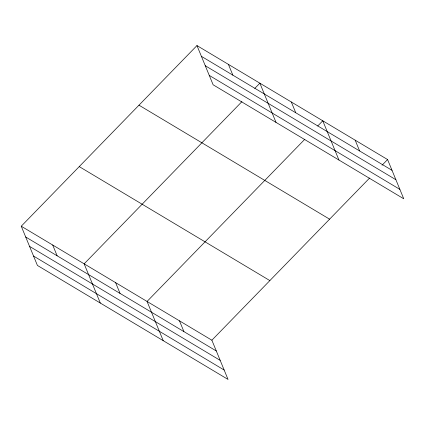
<?xml version="1.0" encoding="UTF-8"?>
<svg xmlns="http://www.w3.org/2000/svg" width="425" height="425" viewBox="0 0 425 425"><rect width="100%" height="100%" fill="white"/><g stroke="black" fill="none" stroke-linecap="round" stroke-linejoin="round"><path stroke-width="0.64" d="M21.25 226.217L211.873 340.207L228.039 379.429L37.416 265.444L21.25 226.217L196.961 45.571L387.584 159.556L403.75 198.783L213.127 84.793L196.961 45.571M241.921 101.639L84.155 263.835L100.321 303.057M254.803 88.389L259.866 83.183L276.032 122.411M304.826 139.251L147.061 301.453L163.227 340.675M317.709 126.007L322.772 120.801L338.938 160.023M211.873 340.207L369.633 178.011M382.059 165.235L387.584 159.556M201.402 56.344L392.025 170.329M205.27 65.732L395.893 179.722M209.259 75.406L399.882 189.391M138.975 105.182L329.598 219.173M79.236 166.605L269.859 280.59M25.691 236.991L216.314 350.981M29.559 246.383L220.182 360.368M33.548 256.057L224.172 370.042M355.178 140.181L359.619 150.955M291.316 101.995L295.757 112.768M228.411 64.377L232.852 75.151M179.467 320.827L183.908 331.601M115.605 282.641L120.047 293.415M52.7 245.028L57.141 255.802"/></g></svg>
